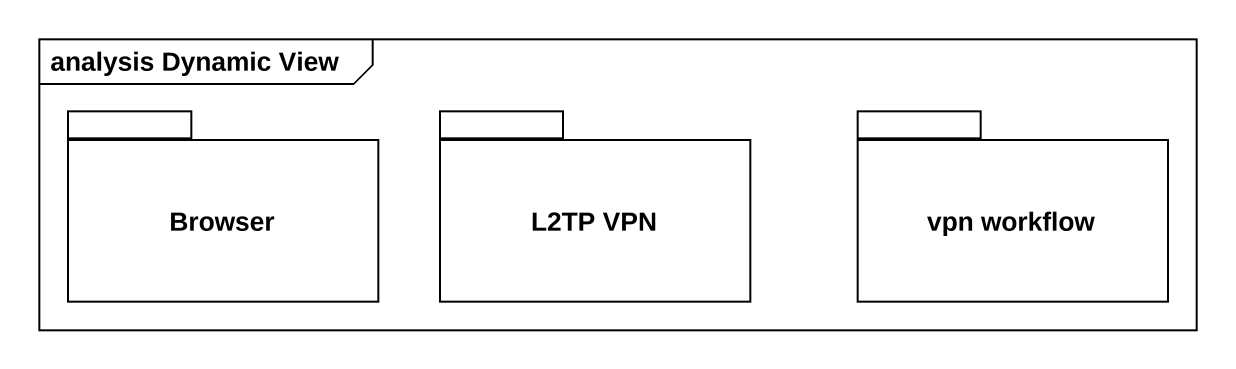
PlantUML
@startuml
mainframe analysis Dynamic View
package Browser {
}
package "L2TP VPN" as L2TP_VPN {
}
package "vpn workflow" as vpn_workflow {
}
@enduml
